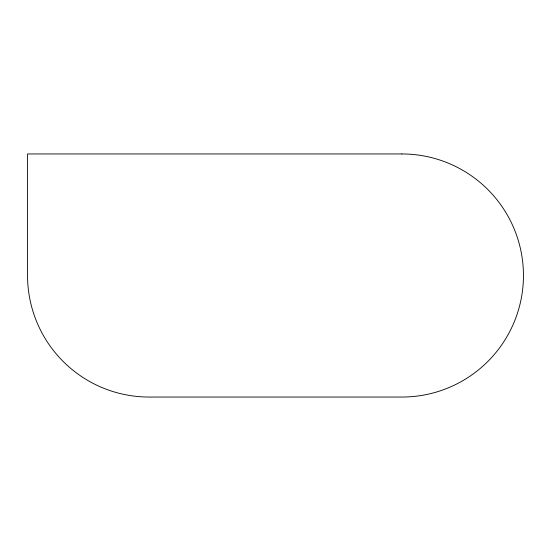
<?xml version="1.0" encoding="UTF-8"?>
<svg xmlns="http://www.w3.org/2000/svg" width="551" height="551" viewBox="0 0 551 551"><rect width="100%" height="100%" fill="white"/><g stroke="black" fill="none" stroke-linecap="round" stroke-linejoin="round"><path stroke-width="0.83" d="M401.906 153.956L27.55 153.956L27.55 275.5A121.544 121.544 0 0 0 149.094 397.044L401.906 397.044A121.544 121.544 0 0 0 523.45 275.5A121.544 121.544 0 0 0 401.906 153.956"/></g></svg>
